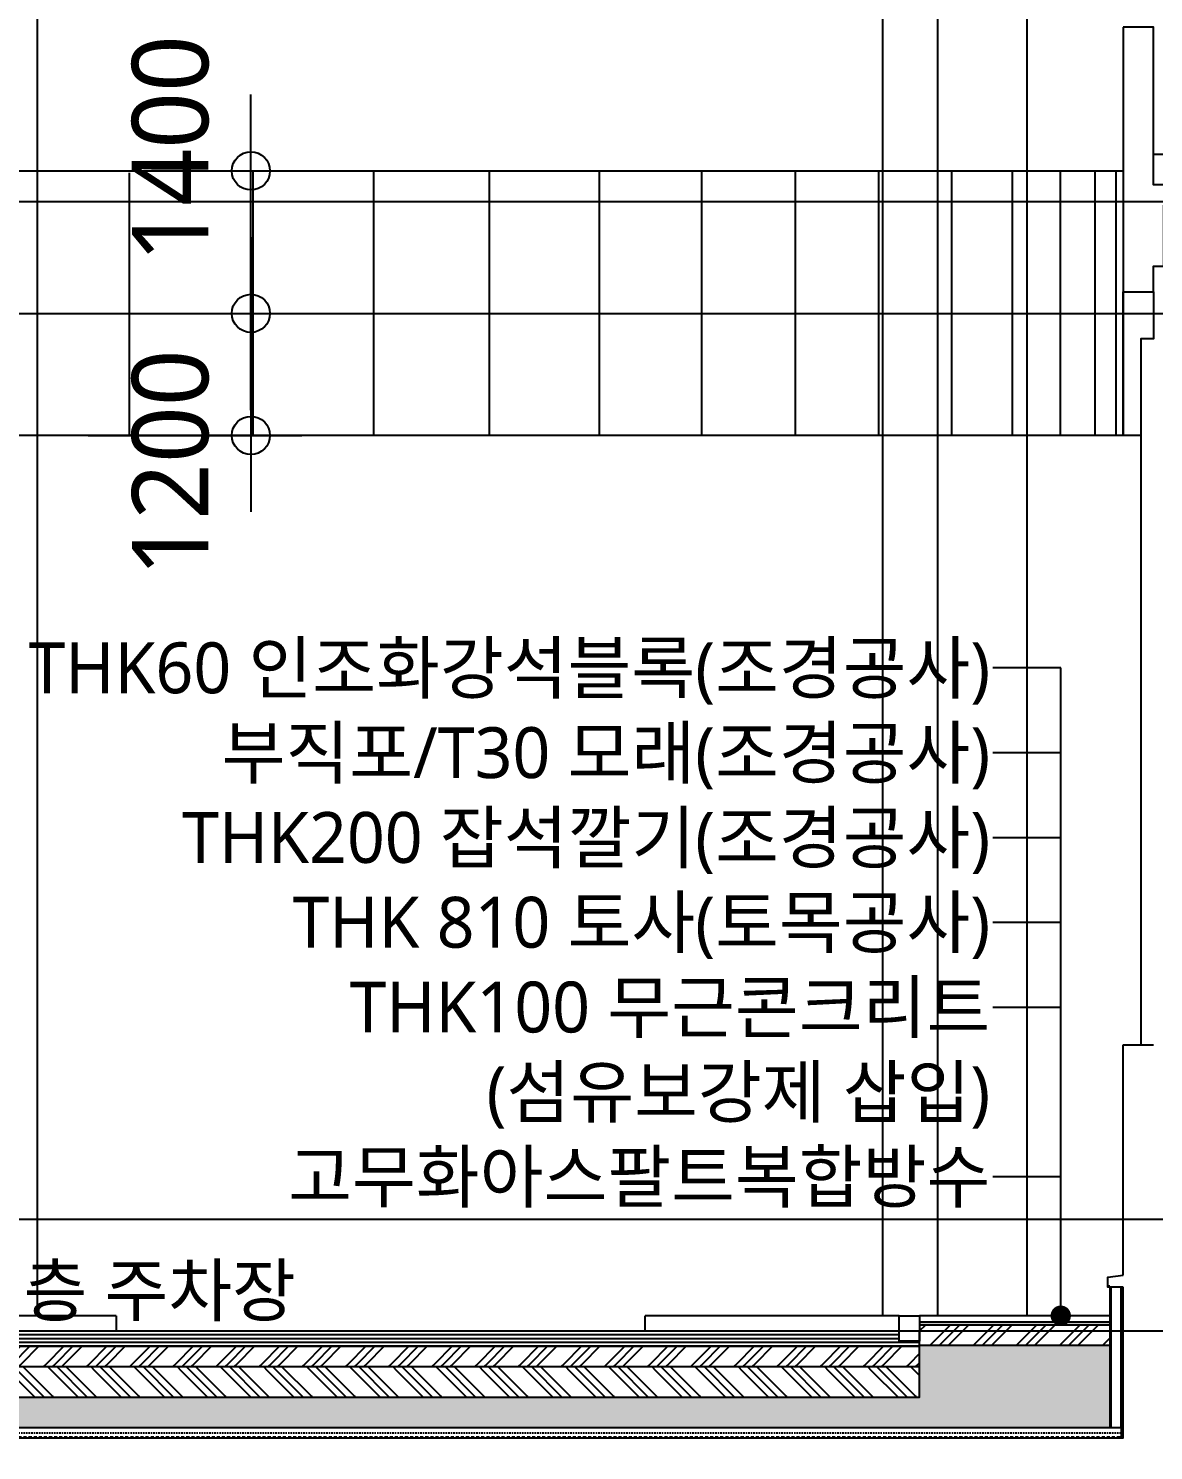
# Model space of a CAD drawing. Header units: millimetres. Extents: x 367092 to 767578, y 396038 to 811791.
# Drawn here: x 613080 to 624142, y 457850 to 471825 of the extents above; entities that cross this region are included whole.
import ezdxf
from ezdxf.enums import TextEntityAlignment as Align

# ---------------------------------------------------------------- set-up
doc = ezdxf.new("R2010")
doc.units = ezdxf.units.MM
doc.header["$LTSCALE"] = 100
doc.header["$MEASUREMENT"] = 0
doc.header["$PDSIZE"] = -10
doc.linetypes.add('HID', pattern=[2.5, 1.5, -1])
doc.layers.get('0').update_dxf_attribs({"linetype": 'CONTINUOUS'})
doc.layers.get('Defpoints').update_dxf_attribs({"color": 171, "linetype": 'CONTINUOUS'})
for name, color, linetype in [('251', 251, 'CONTINUOUS'), ('cen', 14, 'CONTINUOUS'), ('CON', 2, 'CONTINUOUS'), ('ELE-6', 8, 'CONTINUOUS'), ('ELE-6 (251)', 251, 'CONTINUOUS'), ('FIN', 8, 'CONTINUOUS'), ('HAT-252', 252, 'CONTINUOUS'), ('LAND-2', 4, 'CONTINUOUS'), ('LED', 7, 'CONTINUOUS'), ('NDIM', 7, 'CONTINUOUS'), ('SASAC 도면번호', 6, 'CONTINUOUS'), ('TEXT(AXIS)', 2, 'CONTINUOUS'), ('TEXT(MIN)', 7, 'CONTINUOUS'), ('WALL', 3, 'CONTINUOUS'), ('wire-meshes', 1, 'CONTINUOUS')]:
    doc.layers.add(name, color=color, linetype=linetype)
doc.styles.add('CGS', font='cgse', dxfattribs={"bigfont": 'cgs'})
doc.styles.add('나눔바른고딕', font='NanumBarunGothic.ttf')
doc.dimstyles.new('NDIM 1200', dxfattribs={"dimscale": 500, "dimtxt": 3, "dimasz": 1, "dimexe": 2, "dimexo": 2, "dimgap": 1, "dimtad": 1, "dimdec": 0, "dimdsep": 46, "dimtxsty": 'CGS', "dimblk": 'DOT0', "dimcen": 1, "dimdle": 8, "dimclrd": 2, "dimclre": 2, "dimclrt": 2, "dimadec": 0, "dimazin": 0, "dimtfac": 1, "dimtdec": 0, "dimtix": 1, "dimtmove": 2, "dimatfit": 3, "dimldrblk": 'DOT0', "dimfxl": 1, "dimtolj": 1, "dimtzin": 0, "dimlwd": -1, "dimlwe": -1, "dimarcsym": 0})

# ---------------------------------------------------------------- blocks, each defined once
blk = doc.blocks.new('DOT0')
blk.add_line((-3, 0), (3, 0))
at = {"color": 6}
blk.add_circle((0, 0), 0.75, dxfattribs=at)
blk = doc.blocks.new('횡단면 난간입면')
at = {"ltscale": 10000}
blk.add_wipeout([(34000, 7700), (23000, 7700), (21773, 7665), (20556, 7578), (19371, 7443), (18231, 7265), (17151, 7053), (16145, 6815), (15225, 6564), (14403, 6310), (13688, 6068), (13091, 5849), (12619, 5665), (12277, 5526), (12070, 5439), (12000, 5409), (12000, 8009), (12070, 8039), (12277, 8126), (12619, 8265), (13091, 8449), (13688, 8668), (14403, 8910), (15225, 9164), (16145, 9415), (17151, 9653), (18231, 9865), (19371, 10043), (20556, 10178), (21773, 10265), (23000, 10300), (34000, 10300)], dxfattribs=at).dxf.layer = 'ELE-6 (251)'
at = {"layer": 'ELE-6 (251)', "ltscale": 10000}
blk.add_lwpolyline([(12000, 8009, -0.099627), (23000, 10300), (34000, 10300), (34000, 7700), (23000, 7700, 0.099627), (12000, 5409), (12000, 8009)], format="xyb", dxfattribs=at)
at = {"layer": 'HAT-252', "ltscale": 10000}
for p, q in [((24227, 10282), (24227, 7700)), ((25444, 10300), (25444, 7700)), ((26629, 10300), (26629, 7700)), ((27769, 10300), (27769, 7700)), ((28849, 10300), (28849, 7700)), ((29855, 10300), (29855, 7700)), ((30775, 10300), (30775, 7700)), ((31597, 10300), (31597, 7700)), ((32312, 10300), (32312, 7700)), ((32909, 10300), (32909, 7700)), ((33381, 10300), (33381, 7700)), ((33723, 10300), (33723, 7700)), ((33930, 10300), (33930, 7700))]:
    blk.add_line(p, q, dxfattribs=at)
blk = doc.blocks.new('*D449')
at = {"layer": 'Defpoints', "color": 0, "ltscale": 0.4, "transparency": 16777216}
for p in [(613167, 469025), (615267, 469025), (613167, 467825)]:
    blk.add_point(p, dxfattribs=at)
at = {"layer": 'NDIM', "ltscale": 0.4, "transparency": 16777216}
for p, q in [((613667, 469025), (615767, 469025)), ((615267, 468075), (615267, 468775)), ((613667, 467825), (615767, 467825))]:
    blk.add_line(p, q, dxfattribs=at)
at = {"layer": 'NDIM', "ltscale": 0.4, "transparency": 16777216, "xscale": 250, "yscale": 250, "zscale": 250}
for p, rotation in [((615267, 469025), 90), ((615267, 467825), 270)]:
    blk.add_blockref('DOT0', p, dxfattribs=dict(at, rotation=rotation))
at = {"layer": 'NDIM', "ltscale": 0.4, "transparency": 16777216, "insert": (614478, 467554), "char_height": 750, "attachment_point": 5, "rotation": 90, "style": '나눔바른고딕'}
blk.add_mtext('\\A1;1200', dxfattribs=at)
blk = doc.blocks.new('*D450')
at = {"layer": 'Defpoints', "color": 0, "ltscale": 0.4, "transparency": 16777216}
for p in [(613167, 470425), (615267, 470425), (613167, 469025)]:
    blk.add_point(p, dxfattribs=at)
at = {"layer": 'NDIM', "ltscale": 0.4, "transparency": 16777216}
for p, q in [((613667, 470425), (615767, 470425)), ((615267, 469275), (615267, 470175)), ((613667, 469025), (615767, 469025))]:
    blk.add_line(p, q, dxfattribs=at)
at = {"layer": 'NDIM', "ltscale": 0.4, "transparency": 16777216, "xscale": 250, "yscale": 250, "zscale": 250}
for p, rotation in [((615267, 470425), 90), ((615267, 469025), 270)]:
    blk.add_blockref('DOT0', p, dxfattribs=dict(at, rotation=rotation))
at = {"layer": 'NDIM', "ltscale": 0.4, "transparency": 16777216, "insert": (614478, 470642), "char_height": 750, "attachment_point": 5, "rotation": 90, "style": '나눔바른고딕'}
blk.add_mtext('\\A1;1400', dxfattribs=at)

msp = doc.modelspace()

# ---------------------------------------------------------------- hatches: boundary and pattern name
at = {"layer": '251', "ltscale": 10000}
h = msp.add_hatch(dxfattribs=at)
h.set_pattern_fill('DASH', color=256, scale=800)
h.set_pattern_definition([(0, (-34567183.95, 1552883.68), (100, 100), [100, -100])])
h.paths.add_polyline_path([(589106.8, 458884.8), (589106.8, 458074.8), (623711.8, 458074.8), (623711.8, 458884.8), (621841.8, 458884.8), (621841.8, 458374.8), (601841.8, 458374.8), (601841.8, 458884.8), (598641.8, 458884.8), (598641.8, 458374.8), (592241.8, 458374.8), (592241.8, 458884.8)])
h.paths.add_polyline_path([(638861.8, 458074.8), (638861.8, 458884.8), (636471.8, 458884.8), (636471.8, 458074.8)])
at = {"layer": 'HAT-252', "ltscale": 10000}
h = msp.add_hatch(dxfattribs=at)
h.set_pattern_fill('AR-SAND', color=256, scale=10)
h.set_pattern_definition([(37.5, (0, 0), (-0.62993358, 19.2682377), [0, -15.2, 0, -17, 0, -16.25]), (7.5, (0, 0), (17.69776705, 28.22146065), [0, -8.2, 0, -13.7, 0, -5.25]), (327.5, (-12.3, 0), (31.1414186, 0.05659054), [0, -5, 0, -18, 0, -23.5]), (317.5, (-12.3, 0), (30.061266, 8.77675565), [0, -2.5, 0, -11.8, 0, -13.5])])
h.paths.add_polyline_path([(623711.8, 459084.8), (623711.8, 459114.8), (621841.8, 459114.8), (621841.8, 459084.8)])
h = msp.add_hatch(dxfattribs=at)
h.set_pattern_fill('ANSI31', color=256, scale=300, angle=135)
h.set_pattern_definition([(180, (-34121183.95, 696214.906), (-4e-15, -37.5), [])])
h.paths.add_polyline_path([(602041.8, 459024.8), (602041.8, 458924.8), (601841.8, 458924.8), (601841.8, 458874.8), (621841.8, 458874.8), (621841.8, 459024.8), (621841.8, 459024.8), (621841.8, 458924.8), (621641.8, 458924.8), (621641.8, 459024.8)])
at = {"layer": 'HAT-252', "ltscale": 100}
h = msp.add_hatch(dxfattribs=at)
h.set_pattern_fill('GOST_GROUND', color=256, scale=30)
h.set_pattern_definition([(45, (-34537583.95, 1553143.68), (424.2640687, -3e-14), [600]), (45, (-34537493.95, 1553143.68), (424.2640687, -3e-14), [600]), (45, (-34537403.95, 1553143.68), (424.2640687, -3e-14), [600])])
h.paths.add_polyline_path([(623711.8, 458884.8), (623711.8, 459084.8), (621841.8, 459084.8), (621841.8, 458884.8)])
h = msp.add_hatch(dxfattribs=at)
h.set_pattern_fill('GOST_GROUND', color=256, scale=30)
h.set_pattern_definition([(45, (-34557383.95, 1552883.68), (424.2640687, -3e-14), [600]), (45, (-34557293.95, 1552883.68), (424.2640687, -3e-14), [600]), (45, (-34557203.95, 1552883.68), (424.2640687, -3e-14), [600])])
h.paths.add_polyline_path([(601841.8, 458674.8), (621841.8, 458674.8), (621841.8, 458874.8), (601841.8, 458874.8)])
h = msp.add_hatch(dxfattribs=at)
h.set_pattern_fill('GOST_GROUND', color=256, scale=30, angle=90)
h.set_pattern_definition([(135, (-34121183.95, 696214.9), (3e-14, 424.2640687), [600]), (135, (-34121183.95, 696304.9), (3e-14, 424.2640687), [600]), (135, (-34121183.95, 696394.9), (3e-14, 424.2640687), [600])])
h.paths.add_polyline_path([(601841.8, 458374.8), (621841.8, 458374.8), (621841.8, 458674.8), (601841.8, 458674.8)])

# ---------------------------------------------------------------- linework, layer by layer
at = {"layer": '251', "ltscale": 0.5}
for p, q in [((623711.8, 459174.8), (621841.8, 459174.8)), ((623821.8, 458074.8), (623821.8, 457984.8))]:
    msp.add_line(p, q, dxfattribs=at)
for points in [[(621841.8, 459114.8), (623711.8, 459114.8)], [(601841.8, 459024.8), (601841.8, 458674.8), (621841.8, 458674.8), (621841.8, 459024.8)], [(602041.8, 459024.8), (621641.8, 459024.8)], [(621841.8, 459084.8), (623711.8, 459084.8)], [(601841.8, 458874.8), (621841.8, 458874.8)], [(621841.8, 458884.8), (623711.8, 458884.8)], [(601841.8, 458674.8), (601841.8, 458374.8), (621841.8, 458374.8), (621841.8, 458674.8)], [(589106.8, 458074.8), (623821.8, 458074.8)]]:
    msp.add_lwpolyline(points, dxfattribs=at)
at = {"layer": 'cen', "ltscale": 5}
for p, q in [((586841.8, 460124.8), (642841.8, 460124.8)), ((586841.8, 459024.8), (642841.8, 459024.8))]:
    msp.add_line(p, q, dxfattribs=at)
at = {"layer": 'CON', "ltscale": 0.1}
msp.add_line((623841.8, 461837.8), (624141.8, 461837.8), dxfattribs=at)
at = {"layer": 'CON'}
for p, q in [((623711.8, 459464.8), (623701.8, 459464.8)), ((623701.8, 459464.8), (623701.8, 459454.8)), ((623711.8, 459464.8), (623711.8, 459454.8))]:
    msp.add_line(p, q, dxfattribs=at)
at = {"layer": 'CON', "ltscale": 1000}
msp.add_lwpolyline([(623841.8, 459574.8), (623841.8, 461837.8)], dxfattribs=at)
at = {"layer": 'CON'}
for points in [[(623701.8, 459454.8), (623691.8, 459454.8), (623691.8, 459554.8), (623841.8, 459574.8)], [(623841.8, 459454.8), (623711.8, 459454.8)]]:
    msp.add_lwpolyline(points, dxfattribs=at)
at = {"layer": 'CON', "ltscale": 0.1}
msp.add_lwpolyline([(589141.8, 447074.8), (589141.8, 457974.8), (623841.8, 457974.8), (623841.8, 459454.8)], dxfattribs=at)
at = {"layer": 'FIN', "ltscale": 1000}
msp.add_line((623711.8, 459454.8), (623711.8, 458074.8), dxfattribs=at)
at = {"layer": 'FIN', "ltscale": 0.5}
for p, q in [((613941.8, 459174.8), (602041.8, 459174.8)), ((613941.8, 459174.8), (613941.8, 459024.8)), ((619141.8, 459024.8), (619141.8, 459174.8)), ((621641.8, 459174.8), (619141.8, 459174.8))]:
    msp.add_line(p, q, dxfattribs=at)
at = {"layer": 'HAT-252', "linetype": 'HID', "ltscale": 0.2}
for points in [[(623831.8, 457984.8), (623831.8, 459454.8)], [(589131.8, 447074.8), (589131.8, 457984.8), (623831.8, 457984.8)]]:
    msp.add_lwpolyline(points, dxfattribs=at)
at = {"layer": 'LAND-2', "ltscale": 0.1}
msp.add_lwpolyline([(621641.8, 459174.8), (621841.8, 459174.8), (621841.8, 458924.8), (621641.8, 458924.8)], close=True, dxfattribs=at)
at = {"layer": 'TEXT(MIN)', "ltscale": 10000}
for p, q in [((622562.6, 464708.1), (623229.3, 464708.1)), ((622562.6, 463874.8), (623229.3, 463874.8)), ((622562.6, 463041.4), (623229.3, 463041.4)), ((622562.6, 462208.1), (623229.3, 462208.1)), ((622562.6, 460541.4), (623229.3, 460541.4))]:
    msp.add_line(p, q, dxfattribs=at)
at = {"layer": 'WALL'}
msp.add_lwpolyline([(623821.8, 458074.8), (623821.8, 459454.8), (623721.8, 459454.8), (623721.8, 458074.8)], close=True, dxfattribs=at)
at = {"layer": 'wire-meshes', "linetype": 'HID', "ltscale": 0.1}
msp.add_lwpolyline([(589106.8, 458024.8), (623821.8, 458024.8)], dxfattribs=at)

# ---------------------------------------------------------------- block references
at = {"layer": 'SASAC 도면번호'}
msp.add_blockref('횡단면 난간입면', (589841.8, 460124.8), dxfattribs=at)

# ---------------------------------------------------------------- texts
at = {"layer": 'TEXT(AXIS)', "style": '나눔바른고딕'}
msp.add_text('지상1층 주차장', height=500, dxfattribs=at).set_placement((611403.1, 459174))
at = {"layer": 'TEXT(MIN)', "style": '나눔바른고딕'}
for s, p in [('부직포/T30 모래(조경공사)', (622535.9, 464708.1)), ('THK200 잡석깔기(조경공사)', (622535.9, 463874.8)), ('THK 810 토사(토목공사)', (622535.9, 463041.4)), ('THK100 무근콘크리트', (622535.9, 462208.1)), ('(섬유보강제 삽입)', (622535.9, 461374.8)), ('고무화아스팔트복합방수', (622535.9, 460541.4))]:
    msp.add_text(s, height=500, dxfattribs=at).set_placement(p, align=Align.MIDDLE_RIGHT)

# ---------------------------------------------------------------- next in the draw order: linework, layer by layer
at = {"layer": 'cen', "ltscale": 5}
for p, q in [((586841.8, 470124.8), (642841.8, 470124.8)), ((586841.8, 469024.8), (637341.8, 469024.8))]:
    msp.add_line(p, q, dxfattribs=at)
at = {"layer": 'CON', "ltscale": 0.1}
msp.add_lwpolyline([(623841.8, 471837.8), (623841.8, 469237.8), (624141.8, 469237.8), (624141.8, 469487.8), (624241.8, 469487.8), (624241.8, 470087.8), (635941.8, 470087.8), (635941.8, 469487.8), (636041.8, 469487.8), (636041.8, 469237.8), (636341.8, 469237.8), (636341.8, 471837.8), (636041.8, 471837.8), (636041.8, 470287.8), (624141.8, 470287.8), (624141.8, 471837.8)], close=True, dxfattribs=at)
at = {"layer": 'ELE-6', "ltscale": 10000}
for p, q in [((622017.5, 508726), (622017.5, 459174.8)), ((622896, 508801.1), (622896, 459174.8)), ((621475.8, 508679.7), (621475.8, 459174.8)), ((613166.8, 507969), (613166.8, 459174.8))]:
    msp.add_line(p, q, dxfattribs=at)
msp.add_lwpolyline([(624016.8, 467824.8), (624016.8, 461837.8)], dxfattribs=at)
at = {"layer": 'ELE-6 (251)', "ltscale": 10000}
msp.add_lwpolyline([(624141.8, 469237.8), (624141.8, 468774.8), (624016.8, 468774.8), (624016.8, 467824.8), (623841.8, 467824.8), (623841.8, 469237.8)], dxfattribs=at)
at = {"layer": 'FIN'}
msp.add_lwpolyline([(625141.9, 470337.8), (625141.9, 470557.8), (625111.9, 470587.8), (624141.8, 470587.8)], dxfattribs=at)

# ---------------------------------------------------------------- next in the draw order: texts
at = {"layer": 'TEXT(MIN)', "style": '나눔바른고딕'}
msp.add_text('THK60 인조화강석블록(조경공사)', height=500, dxfattribs=at).set_placement((622535.9, 465541.4), align=Align.MIDDLE_RIGHT)

# ---------------------------------------------------------------- next in the draw order: dimensions: what is measured, and where the dimension line sits
at = {"layer": 'NDIM', "ltscale": 0.4}
for base, p1, p2, picture, middle in [((615266.8, 470424.8), (613166.8, 469024.8), (613166.8, 470424.8), '*D450', (614478.1, 470641.9)), ((615266.8, 469024.8), (613166.8, 467824.8), (613166.8, 469024.8), '*D449', (614478.1, 467554.2))]:
    dim = msp.add_linear_dim(base=base, p1=p1, p2=p2, angle=90, dimstyle='NDIM 1200', override={"dimscale": 250, "dimtxsty": '나눔바른고딕', "dimclrd": 256, "dimclre": 256, "dimclrt": 256}, dxfattribs=at)
    dim.commit()
    dim.dimension.update_dxf_attribs({"geometry": picture, "text_midpoint": middle, "dimtype": 160})

# ---------------------------------------------------------------- next in the draw order: leaders
at = {"layer": 'LED', "ltscale": 10000}
msp.add_leader([(623229.3, 459174.8), (623229.3, 465541.4), (622562.6, 465541.4)], dimstyle='NDIM 1200', override={"dimasz": 0.4, "dimtad": 0, "dimclrd": 256, "dimldrblk": 'Dot'}, dxfattribs=at)

doc.saveas('drawing.dxf')
